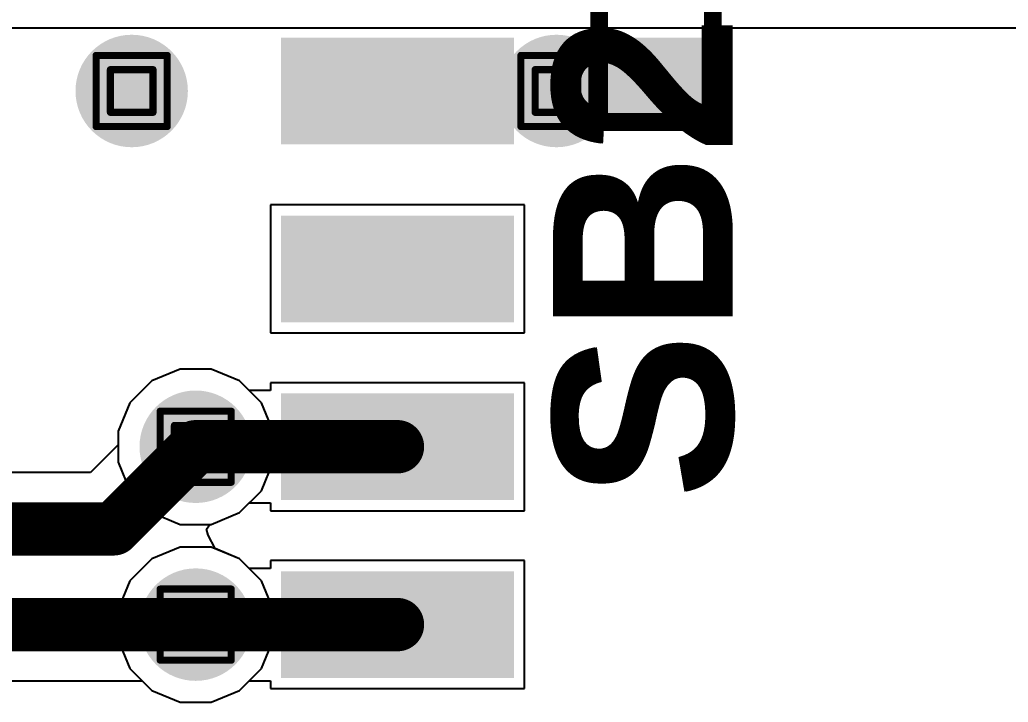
# Model space of a CAD drawing. Header units: inches. Extents: x -6 to 198, y 0 to 119.
# Drawn here: x 31.23 to 38.29, y 11.89 to 16.76 of the extents above; entities that cross this region are included whole.
import ezdxf

# ---------------------------------------------------------------- set-up
doc = ezdxf.new("R2010")
doc.units = ezdxf.units.IN
for name, color, linetype in [('Bottom Layer', 5, 'Continuous'), ('Bottom Solder', 6, 'Continuous'), ('Drill Drawing', 1, 'Continuous'), ('Top Layer', 1, 'Continuous'), ('Top Overlay', 2, 'Continuous'), ('Top Paste', 8, 'Continuous'), ('Top Solder', 216, 'Continuous'), ('Via Holes', 16, 'Continuous')]:
    doc.layers.add(name, color=color, linetype=linetype)
doc.styles.add('Arial_Bold', font='', dxfattribs={"height": 0.2})
doc.styles.get('Arial_Bold').set_extended_font_data('Arial', bold=True)

# ---------------------------------------------------------------- blocks, each defined once
blk = doc.blocks.new('SOP_16_29')
at = {"layer": 'Top Layer'}
for points in [[(1.99390254, 2.1844), (3.45560142, 2.1844), (3.45560142, 1.6256), (1.99390254, 1.6256)], [(1.99390254, 0.9143999999999999), (3.45560142, 0.9143999999999999), (3.45560142, 0.3556), (1.99390254, 0.3556)], [(1.99390254, -0.3556), (3.45560142, -0.3556), (3.45560142, -0.9143999999999999), (1.99390254, -0.9143999999999999)], [(1.99390254, -1.6256), (3.45560142, -1.6256), (3.45560142, -2.1844), (1.99390254, -2.1844)]]:
    blk.add_hatch(color=1, dxfattribs=at).paths.add_polyline_path(points)
at = {"layer": 'Top Paste'}
for points in [[(1.99390254, 2.1844), (3.45560142, 2.1844), (3.45560142, 1.6256), (1.99390254, 1.6256)], [(1.99390254, 0.9143999999999999), (3.45560142, 0.9143999999999999), (3.45560142, 0.3556), (1.99390254, 0.3556)], [(1.99390254, -0.3556), (3.45560142, -0.3556), (3.45560142, -0.9143999999999999), (1.99390254, -0.9143999999999999)], [(1.99390254, -1.6256), (3.45560142, -1.6256), (3.45560142, -2.1844), (1.99390254, -2.1844)]]:
    blk.add_hatch(color=8, dxfattribs=at).paths.add_polyline_path(points)
at = {"layer": 'Top Solder'}
for points in [[(1.89230254, 2.286), (3.55720142, 2.286), (3.55720142, 1.524), (1.89230254, 1.524)], [(1.89230254, 1.016), (3.55720142, 1.016), (3.55720142, 0.254), (1.89230254, 0.254)], [(1.89230254, -0.254), (3.55720142, -0.254), (3.55720142, -1.016), (1.89230254, -1.016)], [(1.89230254, -1.524), (3.55720142, -1.524), (3.55720142, -2.286), (1.89230254, -2.286)]]:
    blk.add_hatch(color=216, dxfattribs=at).paths.add_polyline_path(points)
blk = doc.blocks.new('S______B______0402_39')
at = {"layer": 'Top Layer'}
for points in [[(-0.6985, -0.3175), (-0.6985, 0.3174999999999999), (-0.2413000000000001, 0.3175), (-0.2412999999999999, -0.3174999999999999)], [(0.2413000000000001, -0.3175), (0.2412999999999999, 0.3174999999999999), (0.6985, 0.3175), (0.6985, -0.3174999999999999)]]:
    blk.add_hatch(color=1, dxfattribs=at).paths.add_polyline_path(points)
at = {"layer": 'Top Paste'}
for points in [[(-0.6985, -0.3175), (-0.6985, 0.3174999999999999), (-0.2413000000000001, 0.3175), (-0.2412999999999999, -0.3174999999999999)], [(0.2413000000000001, -0.3175), (0.2412999999999999, 0.3174999999999999), (0.6985, 0.3175), (0.6985, -0.3174999999999999)]]:
    blk.add_hatch(color=8, dxfattribs=at).paths.add_polyline_path(points)
at = {"layer": 'Top Solder'}
for points in [[(-0.75350116, -0.3725011600000001), (-0.75350116, 0.3725011599999999), (-0.18629884, 0.3725011600000001), (-0.1862988399999999, -0.3725011599999999)], [(0.18629884, -0.3725011600000001), (0.1862988399999999, 0.3725011599999999), (0.75350116, 0.3725011600000001), (0.75350116, -0.3725011599999999)]]:
    blk.add_hatch(color=216, dxfattribs=at).paths.add_polyline_path(points)
at = {"layer": 'Top Overlay'}
for points in [[(0.7874, 0.4064, 0.127, 0.127, 0), (-0.7874, 0.4064, 0.127, 0.127, 0)], [(-0.7874, -0.4064, 0.127, 0.127, 0), (-0.7874, 0.4064, 0.127, 0.127, 0)], [(0.7874, -0.4064, 0.127, 0.127, 0), (0.7874, 0.4064, 0.127, 0.127, 0)], [(0.7874, -0.4064, 0.127, 0.127, 0), (-0.7874, -0.4064, 0.127, 0.127, 0)], [(0.8128, -0.4318, 0.0032258, 0.0032258, 0), (-0.8128, -0.4318, 0.0032258, 0.0032258, 0)]]:
    blk.add_lwpolyline(points, format="xyseb", dxfattribs=at)
for points in [[(-0.8191499999999999, 0.4064, 0.0635, 0.0635, 1), (-0.7556499999999999, 0.4064, 0.0635, 0.0635, 1)], [(-0.8191499999999999, 0.4064, 0.0635, 0.0635, 1), (-0.7556499999999999, 0.4064, 0.0635, 0.0635, 1)], [(0.7556499999999999, 0.4064, 0.0635, 0.0635, 1), (0.8191499999999999, 0.4064, 0.0635, 0.0635, 1)], [(0.7556499999999999, 0.4064, 0.0635, 0.0635, 1), (0.8191499999999999, 0.4064, 0.0635, 0.0635, 1)], [(-0.8191499999999999, -0.4064, 0.0635, 0.0635, 1), (-0.7556499999999999, -0.4064, 0.0635, 0.0635, 1)], [(-0.8191499999999999, -0.4064, 0.0635, 0.0635, 1), (-0.7556499999999999, -0.4064, 0.0635, 0.0635, 1)], [(0.7556499999999999, -0.4064, 0.0635, 0.0635, 1), (0.8191499999999999, -0.4064, 0.0635, 0.0635, 1)], [(0.7556499999999999, -0.4064, 0.0635, 0.0635, 1), (0.8191499999999999, -0.4064, 0.0635, 0.0635, 1)], [(-0.81360518, -0.4318, 0.0016129, 0.0016129, 1), (-0.8119948199999999, -0.4318, 0.0016129, 0.0016129, 1)], [(0.8119948199999999, -0.4318, 0.0016129, 0.0016129, 1), (0.81360518, -0.4318, 0.0016129, 0.0016129, 1)]]:
    blk.add_lwpolyline(points, format="xyseb", close=True, dxfattribs=at)
at = {"layer": 'Top Overlay', "style": 'Arial_Bold'}
blk.add_text('SB2', height=1.27, rotation=-180, dxfattribs=at).set_placement((3.47760544, 0.53356256))

msp = doc.modelspace()

# ---------------------------------------------------------------- hatches: boundary and pattern name
at = {"layer": 'Bottom Layer'}
h = msp.add_hatch(color=5, dxfattribs=at)
edge = h.paths.add_edge_path()
edge.add_arc((32.02915108, 16.256), 0.2999994, 0, 360)
h = msp.add_hatch(color=5, dxfattribs=at)
edge = h.paths.add_edge_path()
edge.add_arc((35.0647, 16.256), 0.2999994, 0, 360)
h = msp.add_hatch(color=5, dxfattribs=at)
edge = h.paths.add_edge_path()
edge.add_arc((32.4866, 13.716), 0.2999994, 0, 360)
h = msp.add_hatch(color=5, dxfattribs=at)
edge = h.paths.add_edge_path()
edge.add_arc((32.4866, 12.446), 0.2999994, 0, 360)
at = {"layer": 'Bottom Solder'}
h = msp.add_hatch(color=6, dxfattribs=at)
edge = h.paths.add_edge_path()
edge.add_arc((32.02915108, 16.256), 0.4015993999999999, 0, 360)
h = msp.add_hatch(color=6, dxfattribs=at)
edge = h.paths.add_edge_path()
edge.add_arc((35.0647, 16.256), 0.4015993999999999, 0, 360)
h = msp.add_hatch(color=6, dxfattribs=at)
edge = h.paths.add_edge_path()
edge.add_arc((32.4866, 13.716), 0.4015993999999999, 0, 360)
h = msp.add_hatch(color=6, dxfattribs=at)
edge = h.paths.add_edge_path()
edge.add_arc((32.4866, 12.446), 0.4015993999999999, 0, 360)
at = {"layer": 'Top Layer'}
h = msp.add_hatch(color=1, dxfattribs=at)
edge = h.paths.add_edge_path()
edge.add_arc((32.02915108, 16.256), 0.2999994, 0, 360)
h = msp.add_hatch(color=1, dxfattribs=at)
edge = h.paths.add_edge_path()
edge.add_arc((35.0647, 16.256), 0.2999994, 0, 360)
h = msp.add_hatch(color=1, dxfattribs=at)
edge = h.paths.add_edge_path()
edge.add_arc((32.4866, 13.716), 0.2999994, 0, 360)
h = msp.add_hatch(color=1, dxfattribs=at)
edge = h.paths.add_edge_path()
edge.add_arc((32.4866, 12.446), 0.2999994, 0, 360)
at = {"layer": 'Top Solder'}
h = msp.add_hatch(color=216, dxfattribs=at)
edge = h.paths.add_edge_path()
edge.add_arc((32.02915108, 16.256), 0.4015993999999999, 0, 360)
h = msp.add_hatch(color=216, dxfattribs=at)
edge = h.paths.add_edge_path()
edge.add_arc((35.0647, 16.256), 0.4015993999999999, 0, 360)
h = msp.add_hatch(color=216, dxfattribs=at)
edge = h.paths.add_edge_path()
edge.add_arc((32.4866, 13.716), 0.4015993999999999, 0, 360)
h = msp.add_hatch(color=216, dxfattribs=at)
edge = h.paths.add_edge_path()
edge.add_arc((32.4866, 12.446), 0.4015993999999999, 0, 360)
at = {"layer": 'Via Holes'}
h = msp.add_hatch(color=7, dxfattribs=at)
edge = h.paths.add_edge_path()
edge.add_arc((32.02915108, 16.256), 0.1499997, 0, 360)
h = msp.add_hatch(color=7, dxfattribs=at)
edge = h.paths.add_edge_path()
edge.add_arc((35.0647, 16.256), 0.1499997, 0, 360)
h = msp.add_hatch(color=7, dxfattribs=at)
edge = h.paths.add_edge_path()
edge.add_arc((32.4866, 13.716), 0.1499997, 0, 360)
h = msp.add_hatch(color=7, dxfattribs=at)
edge = h.paths.add_edge_path()
edge.add_arc((32.4866, 12.446), 0.1499997, 0, 360)

# ---------------------------------------------------------------- linework, layer by layer
at = {"layer": 'Bottom Layer'}
for p, q in [((17.70722392, 16.70672046), (46.37137792, 16.70672046)), ((32.37640209999999, 14.2699994), (32.17278554, 14.1856587)), ((32.5967979, 14.2699994), (32.37640209999999, 14.2699994)), ((32.80041446, 14.1856587), (32.5967979, 14.2699994)), ((32.17278554, 14.1856587), (32.0169413, 14.02981446)), ((32.9562587, 14.02981446), (32.80041446, 14.1856587)), ((32.0169413, 14.02981446), (31.9326006, 13.8261979)), ((33.0405994, 13.8261979), (32.9562587, 14.02981446)), ((31.9326006, 13.8261979), (31.9326006, 13.72968552)), ((33.0405994, 13.6058021), (33.0405994, 13.8261979)), ((31.9326006, 13.72968552), (31.73395482, 13.53103974)), ((32.9562587, 13.40218554), (33.0405994, 13.6058021)), ((31.73395482, 13.53103974), (20.37663946, 13.53103974)), ((32.80041446, 13.2463413), (32.9562587, 13.40218554)), ((32.5967979, 13.1620006), (32.80041446, 13.2463413)), ((32.56486756, 13.1269994), (32.58825334, 13.1620006)), ((32.58825334, 13.1620006), (32.5967979, 13.1620006)), ((32.57574892, 13.0837178), (32.56486756, 13.1269994)), ((32.62495634, 12.98833572), (32.57574892, 13.0837178)), ((32.80041446, 12.9156587), (32.62495634, 12.98833572)), ((32.9562587, 12.75981446), (32.80041446, 12.9156587)), ((33.0405994, 12.5561979), (32.9562587, 12.75981446)), ((33.0405994, 12.3358021), (33.0405994, 12.5561979)), ((32.9562587, 12.13218554), (33.0405994, 12.3358021)), ((32.80041446, 11.9763413), (32.9562587, 12.13218554)), ((20.20469924, 12.04458602), (32.10454082, 12.04458602)), ((32.10454082, 12.04458602), (32.17278554, 11.9763413)), ((32.17278554, 11.9763413), (32.37640209999999, 11.8920006)), ((32.5967979, 11.8920006), (32.80041446, 11.9763413)), ((32.37640209999999, 11.8920006), (32.5967979, 11.8920006))]:
    msp.add_line(p, q, dxfattribs=at)
for points in [[(31.90022576, 13.12962576, 0.3809999999999999, 0.3809999999999999, 0), (32.4866, 13.716, 0.3809999999999999, 0.3809999999999999, 0)], [(20.1804143, 13.12962576, 0.3809999999999999, 0.3809999999999999, 0), (31.90022576, 13.12962576, 0.3809999999999999, 0.3809999999999999, 0)], [(19.82264006, 12.446, 0.3809999999999999, 0.3809999999999999, 0), (32.4866, 12.446, 0.3809999999999999, 0.3809999999999999, 0)]]:
    msp.add_lwpolyline(points, format="xyseb", dxfattribs=at)
for points in [[(32.39135, 13.716, 0.1905, 0.1905, 1), (32.58185, 13.716, 0.1905, 0.1905, 1)], [(31.80497576, 13.12962576, 0.1905, 0.1905, 1), (31.99547575999999, 13.12962576, 0.1905, 0.1905, 1)], [(31.80497576, 13.12962576, 0.1905, 0.1905, 1), (31.99547575999999, 13.12962576, 0.1905, 0.1905, 1)], [(32.39135, 12.446, 0.1905, 0.1905, 1), (32.58185, 12.446, 0.1905, 0.1905, 1)]]:
    msp.add_lwpolyline(points, format="xyseb", close=True, dxfattribs=at)
at = {"layer": 'Drill Drawing'}
for points in [[(31.77515108, 16.51, 0.0508, 0.0508, 0), (32.28315108, 16.51, 0.0508, 0.0508, 0)], [(31.77515108, 16.002, 0.0508, 0.0508, 0), (31.77515108, 16.51, 0.0508, 0.0508, 0)], [(32.28315108, 16.002, 0.0508, 0.0508, 0), (32.28315108, 16.51, 0.0508, 0.0508, 0)], [(34.8107, 16.51, 0.0508, 0.0508, 0), (35.3187, 16.51, 0.0508, 0.0508, 0)], [(34.8107, 16.002, 0.0508, 0.0508, 0), (34.8107, 16.51, 0.0508, 0.0508, 0)], [(35.3187, 16.002, 0.0508, 0.0508, 0), (35.3187, 16.51, 0.0508, 0.0508, 0)], [(31.87675108, 16.4084, 0.0508, 0.0508, 0), (32.18155108, 16.4084, 0.0508, 0.0508, 0)], [(31.87675108, 16.1036, 0.0508, 0.0508, 0), (31.87675108, 16.4084, 0.0508, 0.0508, 0)], [(32.18155108, 16.1036, 0.0508, 0.0508, 0), (32.18155108, 16.4084, 0.0508, 0.0508, 0)], [(34.9123, 16.4084, 0.0508, 0.0508, 0), (35.2171, 16.4084, 0.0508, 0.0508, 0)], [(34.9123, 16.1036, 0.0508, 0.0508, 0), (34.9123, 16.4084, 0.0508, 0.0508, 0)], [(35.2171, 16.1036, 0.0508, 0.0508, 0), (35.2171, 16.4084, 0.0508, 0.0508, 0)], [(31.87675108, 16.1036, 0.0508, 0.0508, 0), (32.18155108, 16.1036, 0.0508, 0.0508, 0)], [(34.9123, 16.1036, 0.0508, 0.0508, 0), (35.2171, 16.1036, 0.0508, 0.0508, 0)], [(31.77515108, 16.002, 0.0508, 0.0508, 0), (32.28315108, 16.002, 0.0508, 0.0508, 0)], [(34.8107, 16.002, 0.0508, 0.0508, 0), (35.3187, 16.002, 0.0508, 0.0508, 0)], [(32.2326, 13.97, 0.0508, 0.0508, 0), (32.74059999999999, 13.97, 0.0508, 0.0508, 0)], [(32.2326, 13.462, 0.0508, 0.0508, 0), (32.2326, 13.97, 0.0508, 0.0508, 0)], [(32.74059999999999, 13.462, 0.0508, 0.0508, 0), (32.74059999999999, 13.97, 0.0508, 0.0508, 0)], [(32.3342, 13.8684, 0.0508, 0.0508, 0), (32.639, 13.8684, 0.0508, 0.0508, 0)], [(32.3342, 13.5636, 0.0508, 0.0508, 0), (32.3342, 13.8684, 0.0508, 0.0508, 0)], [(32.639, 13.5636, 0.0508, 0.0508, 0), (32.639, 13.8684, 0.0508, 0.0508, 0)], [(32.3342, 13.5636, 0.0508, 0.0508, 0), (32.639, 13.5636, 0.0508, 0.0508, 0)], [(32.2326, 13.462, 0.0508, 0.0508, 0), (32.74059999999999, 13.462, 0.0508, 0.0508, 0)], [(32.2326, 12.7, 0.0508, 0.0508, 0), (32.74059999999999, 12.7, 0.0508, 0.0508, 0)], [(32.2326, 12.192, 0.0508, 0.0508, 0), (32.2326, 12.7, 0.0508, 0.0508, 0)], [(32.74059999999999, 12.192, 0.0508, 0.0508, 0), (32.74059999999999, 12.7, 0.0508, 0.0508, 0)], [(32.3342, 12.5984, 0.0508, 0.0508, 0), (32.639, 12.5984, 0.0508, 0.0508, 0)], [(32.3342, 12.2936, 0.0508, 0.0508, 0), (32.3342, 12.5984, 0.0508, 0.0508, 0)], [(32.639, 12.2936, 0.0508, 0.0508, 0), (32.639, 12.5984, 0.0508, 0.0508, 0)], [(32.3342, 12.2936, 0.0508, 0.0508, 0), (32.639, 12.2936, 0.0508, 0.0508, 0)], [(32.2326, 12.192, 0.0508, 0.0508, 0), (32.74059999999999, 12.192, 0.0508, 0.0508, 0)]]:
    msp.add_lwpolyline(points, format="xyseb", dxfattribs=at)
for points in [[(31.76245108, 16.51, 0.0254, 0.0254, 1), (31.78785108, 16.51, 0.0254, 0.0254, 1)], [(31.76245108, 16.51, 0.0254, 0.0254, 1), (31.78785108, 16.51, 0.0254, 0.0254, 1)], [(32.27045108, 16.51, 0.0254, 0.0254, 1), (32.29585108, 16.51, 0.0254, 0.0254, 1)], [(32.27045108, 16.51, 0.0254, 0.0254, 1), (32.29585108, 16.51, 0.0254, 0.0254, 1)], [(34.798, 16.51, 0.0254, 0.0254, 1), (34.8234, 16.51, 0.0254, 0.0254, 1)], [(34.798, 16.51, 0.0254, 0.0254, 1), (34.8234, 16.51, 0.0254, 0.0254, 1)], [(35.306, 16.51, 0.0254, 0.0254, 1), (35.3314, 16.51, 0.0254, 0.0254, 1)], [(35.306, 16.51, 0.0254, 0.0254, 1), (35.3314, 16.51, 0.0254, 0.0254, 1)], [(31.86405108, 16.4084, 0.0254, 0.0254, 1), (31.88945108, 16.4084, 0.0254, 0.0254, 1)], [(31.86405108, 16.4084, 0.0254, 0.0254, 1), (31.88945108, 16.4084, 0.0254, 0.0254, 1)], [(32.16885108, 16.4084, 0.0254, 0.0254, 1), (32.19425107999999, 16.4084, 0.0254, 0.0254, 1)], [(32.16885108, 16.4084, 0.0254, 0.0254, 1), (32.19425107999999, 16.4084, 0.0254, 0.0254, 1)], [(34.8996, 16.4084, 0.0254, 0.0254, 1), (34.925, 16.4084, 0.0254, 0.0254, 1)], [(34.8996, 16.4084, 0.0254, 0.0254, 1), (34.925, 16.4084, 0.0254, 0.0254, 1)], [(35.20439999999999, 16.4084, 0.0254, 0.0254, 1), (35.2298, 16.4084, 0.0254, 0.0254, 1)], [(35.20439999999999, 16.4084, 0.0254, 0.0254, 1), (35.2298, 16.4084, 0.0254, 0.0254, 1)], [(31.86405108, 16.1036, 0.0254, 0.0254, 1), (31.88945108, 16.1036, 0.0254, 0.0254, 1)], [(31.86405108, 16.1036, 0.0254, 0.0254, 1), (31.88945108, 16.1036, 0.0254, 0.0254, 1)], [(32.16885108, 16.1036, 0.0254, 0.0254, 1), (32.19425107999999, 16.1036, 0.0254, 0.0254, 1)], [(32.16885108, 16.1036, 0.0254, 0.0254, 1), (32.19425107999999, 16.1036, 0.0254, 0.0254, 1)], [(34.8996, 16.1036, 0.0254, 0.0254, 1), (34.925, 16.1036, 0.0254, 0.0254, 1)], [(34.8996, 16.1036, 0.0254, 0.0254, 1), (34.925, 16.1036, 0.0254, 0.0254, 1)], [(35.20439999999999, 16.1036, 0.0254, 0.0254, 1), (35.2298, 16.1036, 0.0254, 0.0254, 1)], [(35.20439999999999, 16.1036, 0.0254, 0.0254, 1), (35.2298, 16.1036, 0.0254, 0.0254, 1)], [(31.76245108, 16.002, 0.0254, 0.0254, 1), (31.78785108, 16.002, 0.0254, 0.0254, 1)], [(31.76245108, 16.002, 0.0254, 0.0254, 1), (31.78785108, 16.002, 0.0254, 0.0254, 1)], [(32.27045108, 16.002, 0.0254, 0.0254, 1), (32.29585108, 16.002, 0.0254, 0.0254, 1)], [(32.27045108, 16.002, 0.0254, 0.0254, 1), (32.29585108, 16.002, 0.0254, 0.0254, 1)], [(34.798, 16.002, 0.0254, 0.0254, 1), (34.8234, 16.002, 0.0254, 0.0254, 1)], [(34.798, 16.002, 0.0254, 0.0254, 1), (34.8234, 16.002, 0.0254, 0.0254, 1)], [(35.306, 16.002, 0.0254, 0.0254, 1), (35.3314, 16.002, 0.0254, 0.0254, 1)], [(35.306, 16.002, 0.0254, 0.0254, 1), (35.3314, 16.002, 0.0254, 0.0254, 1)], [(32.2199, 13.97, 0.0254, 0.0254, 1), (32.2453, 13.97, 0.0254, 0.0254, 1)], [(32.2199, 13.97, 0.0254, 0.0254, 1), (32.2453, 13.97, 0.0254, 0.0254, 1)], [(32.7279, 13.97, 0.0254, 0.0254, 1), (32.7533, 13.97, 0.0254, 0.0254, 1)], [(32.7279, 13.97, 0.0254, 0.0254, 1), (32.7533, 13.97, 0.0254, 0.0254, 1)], [(32.3215, 13.8684, 0.0254, 0.0254, 1), (32.3469, 13.8684, 0.0254, 0.0254, 1)], [(32.3215, 13.8684, 0.0254, 0.0254, 1), (32.3469, 13.8684, 0.0254, 0.0254, 1)], [(32.6263, 13.8684, 0.0254, 0.0254, 1), (32.6517, 13.8684, 0.0254, 0.0254, 1)], [(32.6263, 13.8684, 0.0254, 0.0254, 1), (32.6517, 13.8684, 0.0254, 0.0254, 1)], [(32.3215, 13.5636, 0.0254, 0.0254, 1), (32.3469, 13.5636, 0.0254, 0.0254, 1)], [(32.3215, 13.5636, 0.0254, 0.0254, 1), (32.3469, 13.5636, 0.0254, 0.0254, 1)], [(32.6263, 13.5636, 0.0254, 0.0254, 1), (32.6517, 13.5636, 0.0254, 0.0254, 1)], [(32.6263, 13.5636, 0.0254, 0.0254, 1), (32.6517, 13.5636, 0.0254, 0.0254, 1)], [(32.2199, 13.462, 0.0254, 0.0254, 1), (32.2453, 13.462, 0.0254, 0.0254, 1)], [(32.2199, 13.462, 0.0254, 0.0254, 1), (32.2453, 13.462, 0.0254, 0.0254, 1)], [(32.7279, 13.462, 0.0254, 0.0254, 1), (32.7533, 13.462, 0.0254, 0.0254, 1)], [(32.7279, 13.462, 0.0254, 0.0254, 1), (32.7533, 13.462, 0.0254, 0.0254, 1)], [(32.2199, 12.7, 0.0254, 0.0254, 1), (32.2453, 12.7, 0.0254, 0.0254, 1)], [(32.2199, 12.7, 0.0254, 0.0254, 1), (32.2453, 12.7, 0.0254, 0.0254, 1)], [(32.7279, 12.7, 0.0254, 0.0254, 1), (32.7533, 12.7, 0.0254, 0.0254, 1)], [(32.7279, 12.7, 0.0254, 0.0254, 1), (32.7533, 12.7, 0.0254, 0.0254, 1)], [(32.3215, 12.5984, 0.0254, 0.0254, 1), (32.3469, 12.5984, 0.0254, 0.0254, 1)], [(32.3215, 12.5984, 0.0254, 0.0254, 1), (32.3469, 12.5984, 0.0254, 0.0254, 1)], [(32.6263, 12.5984, 0.0254, 0.0254, 1), (32.6517, 12.5984, 0.0254, 0.0254, 1)], [(32.6263, 12.5984, 0.0254, 0.0254, 1), (32.6517, 12.5984, 0.0254, 0.0254, 1)], [(32.3215, 12.2936, 0.0254, 0.0254, 1), (32.3469, 12.2936, 0.0254, 0.0254, 1)], [(32.3215, 12.2936, 0.0254, 0.0254, 1), (32.3469, 12.2936, 0.0254, 0.0254, 1)], [(32.6263, 12.2936, 0.0254, 0.0254, 1), (32.6517, 12.2936, 0.0254, 0.0254, 1)], [(32.6263, 12.2936, 0.0254, 0.0254, 1), (32.6517, 12.2936, 0.0254, 0.0254, 1)], [(32.2199, 12.192, 0.0254, 0.0254, 1), (32.2453, 12.192, 0.0254, 0.0254, 1)], [(32.2199, 12.192, 0.0254, 0.0254, 1), (32.2453, 12.192, 0.0254, 0.0254, 1)], [(32.7279, 12.192, 0.0254, 0.0254, 1), (32.7533, 12.192, 0.0254, 0.0254, 1)], [(32.7279, 12.192, 0.0254, 0.0254, 1), (32.7533, 12.192, 0.0254, 0.0254, 1)]]:
    msp.add_lwpolyline(points, format="xyseb", close=True, dxfattribs=at)
at = {"layer": 'Top Layer'}
for p, q in [((34.83730142, 15.4432), (33.02000254, 15.4432)), ((33.02000254, 15.4432), (33.02000254, 14.5288)), ((34.83730142, 14.5288), (34.83730142, 15.4432)), ((33.02000254, 14.5288), (34.83730142, 14.5288)), ((32.37640209999999, 14.2699994), (32.17278554, 14.1856587)), ((32.5967979, 14.2699994), (32.37640209999999, 14.2699994)), ((32.80041446, 14.1856587), (32.5967979, 14.2699994)), ((32.17278554, 14.1856587), (32.0169413, 14.02981446)), ((32.86865917999999, 14.11741398), (32.80041446, 14.1856587)), ((34.83730142, 14.1732), (33.02000254, 14.1732)), ((33.02000254, 14.1732), (33.02000254, 14.11741398)), ((34.83730142, 13.2588), (34.83730142, 14.1732)), ((33.02000254, 14.11741398), (32.86865917999999, 14.11741398)), ((32.0169413, 14.02981446), (31.9326006, 13.8261979)), ((31.9326006, 13.8261979), (31.9326006, 13.6058021)), ((31.9326006, 13.6058021), (32.0169413, 13.40218554)), ((32.0169413, 13.40218554), (32.17278554, 13.2463413)), ((32.80041446, 13.2463413), (32.86865917999999, 13.31458602)), ((32.86865917999999, 13.31458602), (33.02000254, 13.31458602)), ((33.02000254, 13.31458602), (33.02000254, 13.2588)), ((32.17278554, 13.2463413), (32.37640209999999, 13.1620006)), ((32.5967979, 13.1620006), (32.80041446, 13.2463413)), ((33.02000254, 13.2588), (34.83730142, 13.2588)), ((32.37640209999999, 13.1620006), (32.5967979, 13.1620006)), ((32.37640209999999, 12.9999994), (32.17278554, 12.9156587)), ((32.5967979, 12.9999994), (32.37640209999999, 12.9999994)), ((32.80041446, 12.9156587), (32.5967979, 12.9999994)), ((32.17278554, 12.9156587), (32.0169413, 12.75981446)), ((32.86865917999999, 12.84741398), (32.80041446, 12.9156587)), ((34.83730142, 12.9032), (33.02000254, 12.9032)), ((33.02000254, 12.9032), (33.02000254, 12.84741398)), ((34.83730142, 11.9888), (34.83730142, 12.9032)), ((33.02000254, 12.84741398), (32.86865917999999, 12.84741398)), ((32.0169413, 12.75981446), (31.9326006, 12.5561979)), ((31.9326006, 12.5561979), (31.9326006, 12.3358021)), ((31.9326006, 12.3358021), (32.0169413, 12.13218554)), ((32.0169413, 12.13218554), (32.17278554, 11.9763413)), ((32.80041446, 11.9763413), (32.86865917999999, 12.04458602)), ((32.86865917999999, 12.04458602), (33.02000254, 12.04458602)), ((33.02000254, 12.04458602), (33.02000254, 11.9888)), ((32.17278554, 11.9763413), (32.37640209999999, 11.8920006)), ((32.5967979, 11.8920006), (32.80041446, 11.9763413)), ((33.02000254, 11.9888), (34.83730142, 11.9888)), ((32.37640209999999, 11.8920006), (32.5967979, 11.8920006))]:
    msp.add_line(p, q, dxfattribs=at)
for points in [[(32.4866, 13.716, 0.3809999999999999, 0.3809999999999999, 0), (33.92865198, 13.716, 0.3809999999999999, 0.3809999999999999, 0)], [(32.4866, 12.446, 0.3809999999999999, 0.3809999999999999, 0), (33.92865198, 12.446, 0.3809999999999999, 0.3809999999999999, 0)]]:
    msp.add_lwpolyline(points, format="xyseb", dxfattribs=at)
for points in [[(32.39135, 13.716, 0.1905, 0.1905, 1), (32.58185, 13.716, 0.1905, 0.1905, 1)], [(33.83340198, 13.716, 0.1905, 0.1905, 1), (34.02390198, 13.716, 0.1905, 0.1905, 1)], [(32.39135, 12.446, 0.1905, 0.1905, 1), (32.58185, 12.446, 0.1905, 0.1905, 1)], [(33.83340198, 12.446, 0.1905, 0.1905, 1), (34.02390198, 12.446, 0.1905, 0.1905, 1)]]:
    msp.add_lwpolyline(points, format="xyseb", close=True, dxfattribs=at)

# ---------------------------------------------------------------- block references
msp.add_blockref('SOP_16_29', (31.2039, 14.351))
at = {"rotation": 270}
msp.add_blockref('S______B______0402_39', (35.77606256, 16.82209488), dxfattribs=at)

# ---------------------------------------------------------------- texts
at = {"layer": 'Top Overlay', "style": 'Arial_Bold'}
msp.add_text('SB2', height=1.27, rotation=90, dxfattribs=at).set_placement((36.32449936, 13.34448944))

doc.saveas('drawing.dxf')
